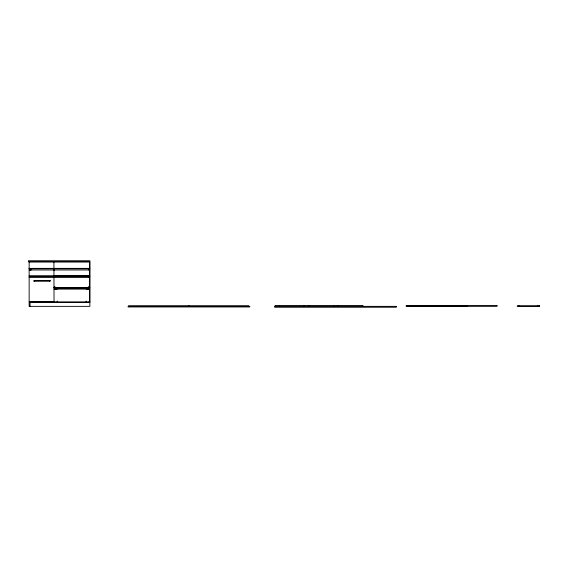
<?xml version="1.0" encoding="UTF-8"?>
<svg xmlns="http://www.w3.org/2000/svg" width="568" height="568" viewBox="0 0 568 568"><rect width="100%" height="100%" fill="white"/><g stroke="black" fill="none" stroke-linecap="round" stroke-linejoin="round"><path stroke-width="0.85" d="M89.865 261.741L28.4 261.741L28.4 260.748L89.865 260.748L89.865 306.358L29.145 306.358L29.145 261.741M29.145 261.891L89.716 261.891L89.716 301.871M29.145 268.373L89.716 268.373M29.145 268.621L89.716 268.621M29.145 268.721L89.716 268.721M29.145 269.97L89.716 269.97M29.145 275.899L89.716 275.899M54.024 276.147L89.716 276.147M29.145 276.247L89.716 276.247M29.145 277.496L89.716 277.496M54.024 287.514L89.716 287.514M54.024 287.763L89.716 287.763M54.024 287.862L89.716 287.862M54.422 289.013L57.212 289.013L57.212 288.21M88.97 289.013L86.18 289.013L86.18 288.21M54.024 289.112L89.716 289.112M31.588 301.523L52.874 301.523M29.145 301.871L89.865 301.871M30.047 302.467L89.865 302.467M406.269 305.712L431.048 305.712M431.545 305.712L467.237 305.712M406.269 306.209L431.048 306.209M431.545 306.209L467.237 306.209M537.903 305.761L537.903 306.358M519.01 305.761L519.01 306.358M467.237 305.463L467.237 306.358M446.349 305.463L446.349 306.358M441.364 305.463L441.364 306.358M436.281 305.463L436.281 306.358M435.784 305.463L435.784 306.358M431.545 305.463L431.545 306.358M431.048 305.463L431.048 306.358M410.011 305.463L410.011 306.358M362.902 306.358L362.902 305.463L333.984 305.463L333.984 306.358M338.322 305.463L338.322 306.358M333.487 306.358L333.487 305.463L275.161 305.463L275.161 306.358M308.914 305.463L308.914 306.358M304.576 305.463L304.576 306.358M304.079 305.463L304.079 306.358M279.499 305.463L279.499 306.358M248.741 306.358L248.741 305.761L128.602 305.761L128.602 306.358M188.924 305.761L188.924 306.358M188.42 305.761L188.42 306.358M88.97 268.486L88.97 270.247M88.97 275.515L88.97 277.276M88.97 286.918L88.97 289.574M88.97 301.871L88.97 302.467M88.672 286.918L88.672 288.21L54.72 288.21L54.72 286.918M88.225 286.968L88.225 287.564M87.919 287.564L87.919 288.21M86.18 301.075L86.18 301.871M57.212 301.075L57.212 301.871M55.472 287.564L55.472 288.21M55.167 286.968L55.167 287.564M54.422 268.486L54.422 270.247M54.422 275.515L54.422 277.276M54.422 286.918L54.422 289.574M54.422 301.871L54.422 302.467M53.925 261.891L54.024 301.871M53.527 268.486L53.527 270.247M53.527 301.871L53.527 302.467M49.565 280.585L49.565 281.231M34.407 280.585L34.407 281.231M30.942 268.486L30.942 270.247M30.942 301.871L30.942 302.467M30.047 268.486L30.047 270.467M30.047 301.871L30.047 306.358M50.211 280.585L33.76 280.585L33.76 281.231L50.211 281.231L50.211 280.585M497 305.463L406.269 305.463L406.269 306.358L497 306.358L497 305.463M539.6 305.761L517.313 305.761L517.313 306.358L539.6 306.358L539.6 305.761M249.735 306.358L128.105 306.358L128.105 306.954L249.735 306.954L249.735 306.358M396.301 306.358L274.663 306.358L274.663 307.252L396.301 307.252L396.301 306.358"/></g></svg>
